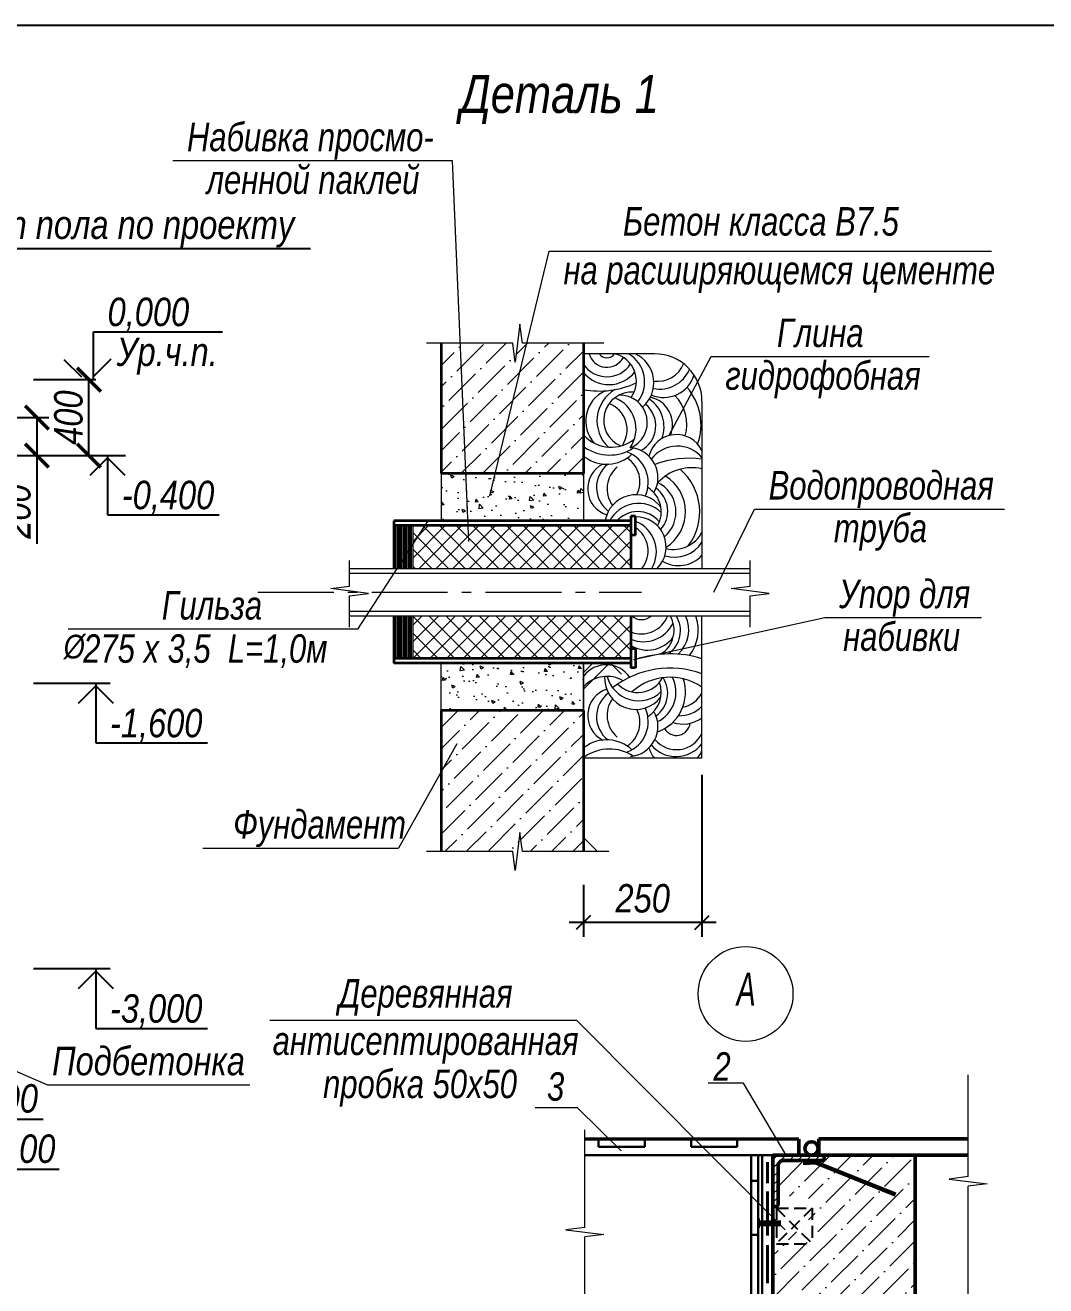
# Model space of a CAD drawing. Header units: millimetres. Extents: x 1582001 to 3303937, y 226471 to 491235.
# Drawn here: x 1888152 to 1898912, y 336856 to 350145 of the extents above; entities that cross this region are included whole.
import ezdxf
from ezdxf.enums import TextEntityAlignment as Align

# ---------------------------------------------------------------- set-up
doc = ezdxf.new("R2010")
doc.units = ezdxf.units.MM
for name, pattern in [('CENTER', [50.8, 31.75, -6.35, 6.35, -6.35]), ('DASHED2', [0.375, 0.25, -0.125]), ('gost6', [12, 8, -1.5, 1, -1.5])]:
    doc.linetypes.add(name, pattern=pattern)
doc.layers.get('Defpoints').update_dxf_attribs({"color": 255, "lineweight": 30})
for name, color, linetype in [('00', 15, 'Continuous'), ('1', 7, 'Continuous'), ('A0-02', 254, 'Continuous'), ('Формуляр', 138, 'Continuous')]:
    doc.layers.add(name, color=color, linetype=linetype)
for name, color, linetype, lineweight in [('жел.бетон.', 250, 'Continuous', 35), ('Оси', 251, 'CENTER', 9), ('Перегор', 142, 'Continuous', 35), ('Размеры', 7, 'Continuous', 18), ('Стена', 7, 'Continuous', 50), ('Текст', 202, 'Continuous', 15), ('тонко', 200, 'Continuous', 13), ('штрих', 52, 'Continuous', 15), ('Штриховка', 252, 'Continuous', 15)]:
    doc.layers.add(name, color=color, linetype=linetype, lineweight=lineweight)
doc.styles.add('Arch-Dim', font='ARIALNI.TTF', dxfattribs={"width": 0.98, "height": 300})
doc.styles.get("Standard").update_dxf_attribs({"font": 'ARIALNI.TTF', "height": 300})
doc.styles.add('STYLE1', font='ARIALNI.TTF', dxfattribs={"height": 300})
doc.styles.add('TXT0', font='txt', dxfattribs={"width": 0.8})
doc.styles.add('Текст', font='ARIALNI.TTF')
doc.dimstyles.new('ARKO_TICK', dxfattribs={"dimscale": 100, "dimtxt": 3, "dimasz": 1.5, "dimexe": 1.5, "dimexo": 1.5, "dimgap": 1, "dimtad": 1, "dimdec": 0, "dimzin": 0, "dimdsep": 46, "dimtxsty": 'TXT0', "dimblk": 'OBLIQUE', "dimcen": 2, "dimdle": 1.5, "dimadec": 0, "dimazin": 0, "dimtfac": 1, "dimtdec": 0, "dimtix": 1, "dimtmove": 1, "dimatfit": 3, "dimldrblk": 'OBLIQUE', "dimfxl": 0, "dimtolj": 1, "dimtzin": 0, "dimarcsym": 0})
doc.dimstyles.new('х2', dxfattribs={"dimscale": 100, "dimtxt": 2.5, "dimasz": 2.5, "dimexe": 1.25, "dimexo": 0.625, "dimtad": 1, "dimdec": 0, "dimlfac": 0.5, "dimtxsty": 'Standard', "dimblk": 'ARCHTICK', "dimcen": 2.5, "dimadec": 0, "dimazin": 0, "dimtfac": 1, "dimtdec": 0, "dimtmove": 0, "dimatfit": 3, "dimfxl": 0, "dimarcsym": 0})
pattern_1 = [(45, (931280.98, 858063.33), (84.1899, 308.696304), [396.875, -79.375, 0, -79.375])]

# ---------------------------------------------------------------- blocks, each defined once
blk = doc.blocks.new('_ArchTick')
at = {"color": 0, "linetype": 'ByBlock', "const_width": 0.15}
blk.add_lwpolyline([(-0.5, -0.5), (0.5, 0.5)], dxfattribs=at)
blk = doc.blocks.new('*D2073')
at = {"layer": 'Defpoints', "color": 0, "lineweight": -3, "ltscale": 100, "transparency": 16777216}
for p in [(1886808, 340208), (1887408, 340208), (1887408, 338613)]:
    blk.add_point(p, dxfattribs=at)
at = {"layer": 'Размеры', "color": 0, "lineweight": -2, "ltscale": 100, "transparency": 16777216}
for p, q in [((1886808, 340146), (1886808, 338488)), ((1887408, 340146), (1887408, 338488)), ((1886808, 338613), (1887408, 338613)), ((1887408, 338613), (1888341, 338613))]:
    blk.add_line(p, q, dxfattribs=at)
at = {"layer": 'Размеры', "color": 0, "lineweight": -2, "ltscale": 100, "transparency": 16777216, "xscale": 250, "yscale": 250, "zscale": 250, "rotation": 180}
blk.add_blockref('_ArchTick', (1886808, 338613), dxfattribs=at)
at = {"layer": 'Размеры', "color": 0, "lineweight": -2, "ltscale": 100, "transparency": 16777216, "xscale": 250, "yscale": 250, "zscale": 250}
blk.add_blockref('_ArchTick', (1887408, 338613), dxfattribs=at)
at = {"layer": 'Размеры', "color": 0, "ltscale": 100, "transparency": 16777216, "insert": (1888000, 338829), "char_height": 300, "attachment_point": 5}
blk.add_mtext('300', dxfattribs=at)
blk = doc.blocks.new('*D2075')
at = {"layer": 'Defpoints', "color": 0, "lineweight": -3, "ltscale": 100, "transparency": 16777216}
for p in [(1887408, 339608), (1887608, 339608), (1887608, 338084)]:
    blk.add_point(p, dxfattribs=at)
at = {"layer": 'Размеры', "color": 0, "lineweight": -2, "ltscale": 100, "transparency": 16777216}
for p, q in [((1887408, 339546), (1887408, 337959)), ((1887608, 339546), (1887608, 337959)), ((1887408, 338084), (1887608, 338084)), ((1887608, 338084), (1888509, 338084))]:
    blk.add_line(p, q, dxfattribs=at)
at = {"layer": 'Размеры', "color": 0, "lineweight": -2, "ltscale": 100, "transparency": 16777216, "xscale": 250, "yscale": 250, "zscale": 250, "rotation": 180}
blk.add_blockref('_ArchTick', (1887408, 338084), dxfattribs=at)
at = {"layer": 'Размеры', "color": 0, "lineweight": -2, "ltscale": 100, "transparency": 16777216, "xscale": 250, "yscale": 250, "zscale": 250}
blk.add_blockref('_ArchTick', (1887608, 338084), dxfattribs=at)
at = {"layer": 'Размеры', "color": 0, "ltscale": 100, "transparency": 16777216, "insert": (1888184, 338299), "char_height": 300, "attachment_point": 5}
blk.add_mtext('100', dxfattribs=at)
blk = doc.blocks.new('*D2080')
at = {"layer": 'Defpoints', "color": 0, "lineweight": -3, "ltscale": 100, "transparency": 16777216}
for p in [(1887814, 346008), (1888275, 346008), (1887814, 345608)]:
    blk.add_point(p, dxfattribs=at)
at = {"layer": 'Размеры', "color": 0, "lineweight": -2, "ltscale": 100, "transparency": 16777216}
for p, q in [((1887876, 346008), (1888400, 346008)), ((1888275, 346008), (1888275, 345608)), ((1887876, 345608), (1888400, 345608)), ((1888275, 345608), (1888275, 344677))]:
    blk.add_line(p, q, dxfattribs=at)
at = {"layer": 'Размеры', "color": 0, "lineweight": -2, "ltscale": 100, "transparency": 16777216, "xscale": 250, "yscale": 250, "zscale": 250}
for p, rotation in [((1888275, 346008), 90), ((1888275, 345608), 270)]:
    blk.add_blockref('_ArchTick', p, dxfattribs=dict(at, rotation=rotation))
at = {"layer": 'Размеры', "color": 0, "ltscale": 100, "transparency": 16777216, "insert": (1888060, 345018), "char_height": 300, "attachment_point": 5, "rotation": 90}
blk.add_mtext('200', dxfattribs=at)
blk = doc.blocks.new('*D2081')
at = {"layer": 'Defpoints', "color": 0, "lineweight": -3, "ltscale": 100, "transparency": 16777216}
for p in [(1888824, 346408), (1888824, 346408), (1887876, 345608)]:
    blk.add_point(p, dxfattribs=at)
at = {"layer": 'Размеры', "color": 0, "lineweight": -2, "ltscale": 100, "transparency": 16777216}
for p, q in [((1888762, 346408), (1888699, 346408)), ((1888824, 345608), (1888824, 346408)), ((1887939, 345608), (1888949, 345608))]:
    blk.add_line(p, q, dxfattribs=at)
at = {"layer": 'Размеры', "color": 0, "lineweight": -2, "ltscale": 100, "transparency": 16777216, "xscale": 250, "yscale": 250, "zscale": 250}
for p, rotation in [((1888824, 346408), 90), ((1888824, 345608), 270)]:
    blk.add_blockref('_ArchTick', p, dxfattribs=dict(at, rotation=rotation))
at = {"layer": 'Размеры', "color": 0, "ltscale": 100, "transparency": 16777216, "insert": (1888609, 346008), "char_height": 300, "attachment_point": 5, "rotation": 90}
blk.add_mtext('400', dxfattribs=at)
blk = doc.blocks.new('_Oblique')
at = {"color": 0, "lineweight": -2}
blk.add_line((-0.5, -0.5), (0.5, 0.5), dxfattribs=at)
blk = doc.blocks.new('*D2086')
at = {"layer": 'Defpoints', "color": 0, "lineweight": -3, "ltscale": 100, "transparency": 16777216}
for p in [(1895287, 342391), (1894037, 341234), (1894037, 340686)]:
    blk.add_point(p, dxfattribs=at)
at = {"layer": 'Размеры', "color": 0, "lineweight": -2, "ltscale": 100, "transparency": 16777216}
for p, q in [((1895287, 342241), (1895287, 340536)), ((1894037, 341084), (1894037, 340536)), ((1895437, 340686), (1893887, 340686))]:
    blk.add_line(p, q, dxfattribs=at)
at = {"layer": 'Размеры', "color": 0, "lineweight": -2, "ltscale": 100, "transparency": 16777216, "xscale": 150, "yscale": 150, "zscale": 150, "rotation": 180}
blk.add_blockref('_Oblique', (1894037, 340686), dxfattribs=at)
at = {"layer": 'Размеры', "color": 0, "lineweight": -2, "ltscale": 100, "transparency": 16777216, "xscale": 150, "yscale": 150, "zscale": 150}
blk.add_blockref('_Oblique', (1895287, 340686), dxfattribs=at)
at = {"layer": 'Размеры', "color": 0, "ltscale": 100, "transparency": 16777216, "insert": (1894662, 340939), "char_height": 300, "attachment_point": 5, "style": 'STYLE1'}
blk.add_mtext('\\A1;250 ', dxfattribs=at)

msp = doc.modelspace()

# ---------------------------------------------------------------- hatches: boundary and pattern name
at = {"layer": 'штрих', "ltscale": 20}
h = msp.add_hatch(dxfattribs=at)
h.set_pattern_fill('ANSI31', color=256, scale=20, style=0)
h.set_pattern_definition([(45, (687491.145, 484941.02), (-44.9012806, 44.9012806), [])])
edge = h.paths.add_edge_path()
edge.add_line((1896034.8, 338232.2), (1896574.8, 338232.2))
edge.add_line((1896574.8, 338232.2), (1896574.8, 338197.7))
edge.add_arc((1896555.3, 338197.7), 19.4, -90, 0, ccw=False)
edge.add_line((1896555.3, 338178.2), (1896148.2, 338178.2))
edge.add_arc((1896148.2, 338118.8), 59.4, 90, 180)
edge.add_line((1896088.8, 338118.8), (1896088.8, 337711.7))
edge.add_arc((1896069.3, 337711.7), 19.4, -90, 0, ccw=False)
edge.add_line((1896069.3, 337692.2), (1896034.8, 337692.2))
edge.add_line((1896034.8, 337692.2), (1896034.8, 338232.2))
at = {"layer": 'Штриховка', "ltscale": 100}
h = msp.add_hatch(dxfattribs=at)
h.set_pattern_fill('ANSI36', color=256, scale=50, style=0)
h.set_pattern_definition(pattern_1)
h.paths.add_polyline_path([(1892537, 346794.3), (1893293.2, 346794.3), (1893318.2, 346594.3), (1893368.2, 346994.3), (1893393.2, 346794.3), (1894037, 346794.3), (1894037, 345419.1), (1892537, 345419.1)])
h = msp.add_hatch(dxfattribs=at)
h.set_pattern_fill('AR-CONC', color=256, scale=50, style=0)
h.set_pattern_definition([(130, (2034287.16, 235377.67), (-358.6301, -31.37607), [37.5, -412.5]), (185, (2034287.16, 235377.67), (69.3757, 376.0961), [30, -330]), (79.5486, (2034257.27, 235375.06), (-289.2547, 344.7198), [31.8701, -350.57106]), (133.8158, (2034287.16, 235477.67), (-533.6205, -82.7595), [56.25, -618.75]), (83.3644, (2034242.7, 235470.8), (-467.3314, 487.059), [47.8051, -525.8565]), (188.8158, (2034287.16, 235477.7), (-467.331, 487.0593), [45, -495]), (159, (2034237.16, 235452.67), (-298.45353, -201.30945), [37.5, -412.5]), (214, (2034237.16, 235452.67), (-121.6577, 362.575), [30, -330]), (108.5486, (2034212.3, 235435.9), (-420.1113, 161.26525), [31.8701, -350.57106]), (142.5, (2034287.16, 235377.67), (-6.07993, 166.44693), [0, -326, 0, -335, 0, -331.25]), (172.5, (2034287.16, 235377.67), (-131.53477, 197.20586), [0, -191, 0, -318.5, 0, -126.25]), (212.5, (2034398.66, 235377.67), (-266.91122, -11.27744), [0, -125, 0, -390, 0, -517.5]), (222.5, (2034448.66, 235377.67), (-291.59308, 50.0525), [0, -162.5, 0, -259, 0, -367.5])])
h.paths.add_polyline_path([(1892537, 343419.1), (1892537, 342919.1), (1894037, 342919.1), (1894037, 343419.1)])
h.paths.add_polyline_path([(1894037, 344919.1), (1894037, 345419.1), (1892537, 345419.1), (1892537, 344919.1)])
h = msp.add_hatch(dxfattribs=at)
h.set_pattern_fill('ANSI37', color=256, scale=1000, style=0)
h.set_pattern_definition([(45, (1886273.46, 333613.38), (-88.3883, 88.3883), []), (135, (1886273.46, 333613.38), (-88.3883, -88.3883), [])])
h.paths.add_polyline_path([(1894537, 344419.1), (1894537, 344869.1), (1892237, 344869.1), (1892237, 344419.1)])
h.paths.add_polyline_path([(1894537, 343919.1), (1892237, 343919.1), (1892237, 343469.1), (1894537, 343469.1)])
h = msp.add_hatch(dxfattribs=at)
h.set_pattern_fill('ANSI36', color=256, scale=50, style=0)
h.set_pattern_definition(pattern_1)
h.paths.add_polyline_path([(1894037, 342919.1), (1892537, 342919.1), (1892537, 341433.9), (1893293.2, 341433.9), (1893318.2, 341233.9), (1893368.2, 341633.9), (1893393.2, 341433.9), (1894037, 341433.9)])
h = msp.add_hatch(dxfattribs=at)
h.set_pattern_fill('ANSI36', color=256, scale=50, style=0)
h.set_pattern_definition([(45, (955603.02, 850871.85), (84.1899, 308.696304), [396.875, -79.375, 0, -79.375])])
h.paths.add_polyline_path([(1896342.5, 338178.5), (1896353, 338178.8), (1896352.4, 338177.5), (1896351.9, 338176.2), (1896351.4, 338174.9)], flags=16)
h.paths.add_polyline_path([(1894809.3, 334023.6), (1894050.9, 334023.6), (1894050.9, 333223), (1894809.3, 333223)])
edge = h.paths.add_edge_path()
edge.add_line((1897534.8, 333223), (1897534.8, 338232.2))
edge.add_line((1897534.8, 338232.2), (1896409.8, 338232.2))
edge.add_line((1896409.8, 338232.2), (1896409.8, 338194.7))
edge.add_line((1896409.8, 338194.7), (1896113.5, 338194.7))
edge.add_arc((1896113.5, 338153.5), 41.3, 90, 180)
edge.add_line((1896072.3, 338153.5), (1896072.3, 337857.2))
edge.add_line((1896072.3, 337857.2), (1896034.8, 337857.2))
edge.add_line((1896034.8, 337857.2), (1896034.8, 337800))
edge.add_line((1896034.8, 337800), (1896409.8, 337800))
edge.add_line((1896409.8, 337800), (1896409.8, 337425))
edge.add_line((1896409.8, 337425), (1896064.5, 337425))
edge.add_line((1896064.5, 337425), (1896034.8, 337386.4))
edge.add_line((1896034.8, 337386.4), (1896034.8, 334230.6))
edge.add_line((1896034.8, 334230.6), (1895827.8, 334023.6))
edge.add_line((1895827.8, 334023.6), (1894809.3, 334023.6))
edge.add_line((1894809.3, 334023.6), (1894809.3, 333223))
edge.add_line((1894809.3, 333223), (1895300.3, 333223))
edge.add_line((1895300.3, 333223), (1895325.3, 333023))
edge.add_line((1895325.3, 333023), (1895375.3, 333423))
edge.add_line((1895375.3, 333423), (1895400.3, 333223))
edge.add_line((1895400.3, 333223), (1897534.8, 333223))

# ---------------------------------------------------------------- linework, layer by layer
at = {"layer": '00', "linetype": 'Continuous', "const_width": 30}
for points in [[(1895977.1, 338161.7), (1895977.1, 337936.7)], [(1895977.1, 337849.9), (1895977.1, 337549.9)], [(1895977.1, 337683.9), (1895977.1, 337383.9)], [(1895977.1, 337287.3), (1895977.1, 336987.3)], [(1895977.1, 337182.2), (1895977.1, 336882.2)]]:
    msp.add_lwpolyline(points, dxfattribs=at)
at = {"layer": '1', "linetype": 'Continuous', "lineweight": 30}
for p, q in [((1894196.7, 338403.6), (1894196.7, 338321.7)), ((1894684.2, 338403.6), (1894684.2, 338321.7)), ((1895171.7, 338403.6), (1895171.7, 338321.7)), ((1895659.2, 338403.6), (1895659.2, 338321.7)), ((1896042.3, 338232.2), (1894050.9, 338232.2)), ((1894684.2, 338321.7), (1894196.7, 338321.7)), ((1895659.2, 338321.7), (1895171.7, 338321.7)), ((1895804.1, 338232.2), (1895804.1, 334173.6)), ((1895879.1, 338232.2), (1895879.1, 334173.6)), ((1895923.3, 338232.2), (1895923.3, 334222.9)), ((1895879.1, 337962.3), (1895804.1, 337962.3)), ((1895879.1, 337394), (1895804.1, 337394))]:
    msp.add_line(p, q, dxfattribs=at)
at = {"layer": '1', "linetype": 'Continuous'}
msp.add_line((1896034.8, 338232.2), (1896034.8, 334230.6), dxfattribs=at)
at = {"layer": '1', "linetype": 'DASHED2', "ltscale": 500}
for p, q in [((1896072.5, 337674.7), (1896447.5, 337299.7)), ((1896447.5, 337674.7), (1896072.5, 337299.7)), ((1896072.5, 337674.7), (1896447.5, 337674.7)), ((1896072.5, 337674.7), (1896072.5, 337299.7)), ((1896447.5, 337674.7), (1896447.5, 337299.7)), ((1896072.5, 337299.7), (1896447.5, 337299.7))]:
    msp.add_line(p, q, dxfattribs=at)
at = {"layer": '1', "linetype": 'Continuous', "const_width": 15}
msp.add_lwpolyline([(1895892.5, 337566), (1895892.5, 337465.9)], dxfattribs=at)
at = {"layer": 'жел.бетон.', "ltscale": 100}
for p, q in [((1892537, 346794.3), (1892537, 345419.1)), ((1894037, 346794.3), (1894037, 345419.1)), ((1894037, 345419.1), (1892537, 345419.1)), ((1892537, 342919.1), (1892537, 341433.9)), ((1894037, 342919.1), (1892537, 342919.1)), ((1894037, 342919.1), (1894037, 341433.9))]:
    msp.add_line(p, q, dxfattribs=at)
at = {"layer": 'Оси', "linetype": 'gost6', "ltscale": 100}
msp.add_line((1890604.7, 344169.1), (1894650.6, 344169.1), dxfattribs=at)
at = {"layer": 'Перегор', "ltscale": 100}
for p, q in [((1892037, 344919.1), (1892037, 344419.1)), ((1894537, 344919.1), (1892037, 344919.1)), ((1894537, 344869.1), (1892037, 344869.1)), ((1894537, 344969.1), (1894537, 344419.1)), ((1894587, 344969.1), (1894537, 344969.1)), ((1894587, 344769.1), (1894587, 344969.1)), ((1894587, 344769.1), (1894537, 344769.1)), ((1892037, 343919.1), (1892037, 343419.1)), ((1894537, 343919.1), (1894537, 343369.1)), ((1894587, 343569.1), (1894537, 343569.1)), ((1894587, 343569.1), (1894587, 343369.1)), ((1894537, 343469.1), (1892037, 343469.1)), ((1894537, 343419.1), (1892037, 343419.1)), ((1894587, 343369.1), (1894537, 343369.1))]:
    msp.add_line(p, q, dxfattribs=at)
at = {"layer": 'Размеры', "lineweight": 25, "ltscale": 100}
msp.add_line((1887425.8, 347792), (1891160.3, 347792), dxfattribs=at)
at = {"layer": 'Размеры', "linetype": 'Continuous', "lineweight": 25, "ltscale": 100}
for p, q in [((1888870.6, 346412.7), (1888870.6, 346912.7)), ((1888870.6, 346912.7), (1890232.4, 346912.7)), ((1888560.3, 346622.5), (1888746.1, 346436.7)), ((1888870.6, 346441), (1889056.5, 346626.8)), ((1888240.1, 346408.4), (1888896.1, 346408.4)), ((1888240.1, 345608.4), (1889210.8, 345608.4)), ((1889020.6, 345584.4), (1888834.8, 345398.6)), ((1889020.6, 345612.7), (1889020.6, 344982.5)), ((1889206.5, 345398.6), (1889020.6, 345584.4)), ((1889020.6, 344982.5), (1890198.4, 344982.5)), ((1888240.1, 343208.4), (1889046.1, 343208.4)), ((1888896.1, 343180.1), (1888710.3, 342994.3)), ((1888896.1, 343208.4), (1888896.1, 342578.2)), ((1889082, 342994.3), (1888896.1, 343180.1)), ((1888896.1, 342578.2), (1890073.9, 342578.2)), ((1888240.1, 340199.1), (1889046.1, 340199.1)), ((1888896.1, 340199.1), (1888896.1, 339569)), ((1888896.1, 340170.9), (1888710.3, 339985)), ((1889082, 339985), (1888896.1, 340170.9)), ((1888896.1, 339569), (1890073.9, 339569))]:
    msp.add_line(p, q, dxfattribs=at)
at = {"layer": 'Размеры', "lineweight": 9, "ltscale": 100}
for p, q in [((1887136.9, 339510.4), (1888385.5, 338975.7)), ((1888385.5, 338975.7), (1890518.8, 338975.7))]:
    msp.add_line(p, q, dxfattribs=at)
at = {"layer": 'Размеры', "linetype": 'ByBlock', "lineweight": 80}
msp.add_line((1895892.5, 337516), (1896116.7, 337516), dxfattribs=at)
at = {"layer": 'Стена', "ltscale": 100}
for p, q in [((1896309.4, 338403), (1894050.9, 338403.6)), ((1896309.4, 338403), (1896309.4, 338231.5)), ((1898094.4, 338403.6), (1896520.7, 338403.6)), ((1896520.7, 338403.6), (1896520.7, 338232.2)), ((1896034.8, 338232.2), (1896034.8, 334230.6)), ((1898094.4, 338232.2), (1896194.6, 338232.2)), ((1897534.8, 338232.2), (1897534.8, 333223)), ((1896355.1, 338150.5), (1896487.6, 338155.2)), ((1896355.2, 338148.4), (1896487.7, 338153)), ((1896355.3, 338146.2), (1896487.8, 338150.9)), ((1896487.8, 338150.9), (1897324.3, 337815.4)), ((1896489.2, 338152.5), (1897325.7, 337817.1)), ((1896490.6, 338154.1), (1897327.1, 337818.7)), ((1896492, 338155.8), (1897328.5, 337820.3)), ((1896234, 337904.9), (1896234, 337904.9))]:
    msp.add_line(p, q, dxfattribs=at)
msp.add_lwpolyline([(1896034.8, 338232.2), (1896574.8, 338232.2), (1896574.8, 338197.7, -0.4142136), (1896555.3, 338178.2), (1896148.2, 338178.2, 0.4142136), (1896088.8, 338118.8), (1896088.8, 337711.7, -0.4142136), (1896069.3, 337692.2), (1896034.8, 337692.2)], format="xyb", close=True, dxfattribs=at)
msp.add_circle((1896441.8, 338303.6), 70.2, dxfattribs=at)
at = {"layer": 'Текст', "linetype": 'Continuous'}
for p, q in [((1892658, 348716.8), (1889708, 348716.8)), ((1892829, 344701.3), (1892658, 348716.8)), ((1893049.3, 345181.9), (1893676.8, 347762.5)), ((1893676.8, 347762.5), (1898339.3, 347762.5)), ((1894942.1, 345823.1), (1895383.6, 346652.1)), ((1895383.6, 346652.1), (1897683.6, 346652.1)), ((1895413.3, 344169.1), (1895840.1, 345044.7)), ((1895840.1, 345044.7), (1898477.6, 345044.7)), ((1892395.1, 344919.1), (1891655.5, 343779.5)), ((1894566, 343457.5), (1896582.2, 343899.4)), ((1896582.2, 343899.4), (1898232.2, 343899.4)), ((1891655.5, 343779.5), (1888604.3, 343779.5)), ((1892702.2, 342569), (1892085.8, 341470.4)), ((1890026.3, 341470.4), (1892085.8, 341470.4)), ((1890729.3, 339657.8), (1893963.2, 339657.8))]:
    msp.add_line(p, q, dxfattribs=at)
at = {"layer": 'Текст', "lineweight": 9}
for p, q in [((1896164.5, 337444.4), (1893963.2, 339657.8)), ((1895724.1, 338992.4), (1895352.9, 338992.4)), ((1896183.7, 338215.3), (1895724.1, 338992.4)), ((1893976.4, 338731.7), (1893526.8, 338731.7)), ((1894435.8, 338277.5), (1893976.4, 338731.7))]:
    msp.add_line(p, q, dxfattribs=at)
at = {"layer": 'тонко', "ltscale": 100}
for p, q in [((1893368.2, 346994.3), (1893318.2, 346594.3)), ((1893393.2, 346794.3), (1893368.2, 346994.3)), ((1893293.2, 346794.3), (1892382.3, 346794.3)), ((1893318.2, 346594.3), (1893293.2, 346794.3)), ((1894252.6, 346794.3), (1893393.2, 346794.3)), ((1894037, 346794.3), (1894037, 344919.1)), ((1894787, 346681.1), (1894037, 346681.1)), ((1895287, 346181.1), (1895287, 344419.1)), ((1892537, 345419.1), (1892537, 344919.1)), ((1894037, 345419.1), (1894037, 344919.1)), ((1892042, 344869.1), (1892042, 344419.1)), ((1892057, 344869.1), (1892057, 344419.1)), ((1892072, 344869.1), (1892072, 344419.1)), ((1892087, 344869.1), (1892087, 344419.1)), ((1892102, 344869.1), (1892102, 344419.1)), ((1892117, 344869.1), (1892117, 344419.1)), ((1892132, 344869.1), (1892132, 344419.1)), ((1892147, 344869.1), (1892147, 344419.1)), ((1892162, 344869.1), (1892162, 344419.1)), ((1892177, 344869.1), (1892177, 344419.1)), ((1892192, 344869.1), (1892192, 344419.1)), ((1892207, 344869.1), (1892207, 344419.1)), ((1892222, 344869.1), (1892222, 344419.1)), ((1892237, 344869.1), (1892237, 344419.1)), ((1891572.6, 344230.2), (1891572.6, 344500.4)), ((1895794.5, 344230.2), (1895794.5, 344500.4)), ((1891572.6, 344419.1), (1895794.5, 344419.1)), ((1891572.6, 344369.1), (1895794.5, 344369.1)), ((1891372.6, 344205.2), (1891572.6, 344230.2)), ((1891772.6, 344155.2), (1891372.6, 344205.2)), ((1895594.5, 344205.2), (1895794.5, 344230.2)), ((1895994.5, 344155.2), (1895594.5, 344205.2)), ((1891572.6, 344130.2), (1891772.6, 344155.2)), ((1891572.6, 343799.3), (1891572.6, 344130.2)), ((1895794.5, 344130.2), (1895994.5, 344155.2)), ((1895794.5, 343799.3), (1895794.5, 344130.2)), ((1891572.6, 343969.1), (1895794.5, 343969.1)), ((1891572.6, 343919.1), (1895794.5, 343919.1)), ((1892042, 343919.1), (1892042, 343469.1)), ((1892057, 343919.1), (1892057, 343469.1)), ((1892072, 343919.1), (1892072, 343469.1)), ((1892087, 343919.1), (1892087, 343469.1)), ((1892102, 343919.1), (1892102, 343469.1)), ((1892117, 343919.1), (1892117, 343469.1)), ((1892132, 343919.1), (1892132, 343469.1)), ((1892147, 343919.1), (1892147, 343469.1)), ((1892162, 343919.1), (1892162, 343469.1)), ((1892177, 343919.1), (1892177, 343469.1)), ((1892192, 343919.1), (1892192, 343469.1)), ((1892207, 343919.1), (1892207, 343469.1)), ((1892222, 343919.1), (1892222, 343469.1)), ((1892237, 343919.1), (1892237, 343469.1)), ((1895287, 342419.1), (1895287, 343919.1)), ((1892537, 342919.1), (1892537, 343419.1)), ((1894037, 342919.1), (1894037, 343419.1)), ((1894037, 343419.1), (1894037, 341433.9)), ((1895287, 342419.1), (1894037, 342419.1)), ((1893368.2, 341633.9), (1893318.2, 341233.9)), ((1893393.2, 341433.9), (1893368.2, 341633.9)), ((1893293.2, 341433.9), (1892382.3, 341433.9)), ((1893318.2, 341233.9), (1893293.2, 341433.9)), ((1894304.1, 341433.9), (1893393.2, 341433.9))]:
    msp.add_line(p, q, dxfattribs=at)
at = {"layer": 'тонко', "lineweight": 13, "ltscale": 100}
for centre, radius, start, end in [((1894285, 346734.2), 195.6, 195.75079, 332.2458), ((1894285, 346734.2), 95.6, 212.99172, 327.22981), ((1894299.4, 346393.7), 295.6, 324.07027, 76.50572), ((1894338.2, 346384.9), 344.2, 322.39889, 59.40269), ((1894444.6, 346376), 334.6, 310.08192, 65.78186), ((1894285, 346734.2), 295.6, 212.99172, 327.22981), ((1894305.7, 346700.4), 344.2, 218.67802, 322.46022), ((1894882.8, 346554.9), 334.6, 247.20502, 343.22541), ((1894840.3, 346652.9), 344.2, 258.84733, 336.86758), ((1894819.5, 346686.8), 295.6, 262.0818, 338.02026), ((1894206.9, 347193.5), 905, 259.18545, 295.35855), ((1894681.4, 345933.8), 595.4, 339.86929, 41.3856), ((1894409.9, 345973.3), 348.1, 114.32062, 222.6067), ((1894561.1, 345974.8), 380.9, 120.52037, 226.85173), ((1894546, 345981), 295.6, 85.26545, 246.89278), ((1894243.2, 345890.2), 348.7, 324.81996, 69.20945), ((1894423.2, 345957), 287.6, 291.42106, 92.27877), ((1894542.7, 345913.2), 344.2, 338.34794, 56.96297), ((1894681.4, 345933.8), 295.4, 338.01024, 78.13562), ((1894681.4, 345933.8), 445.4, 344.49091, 43.87421), ((1894202.2, 345879.4), 295.6, 326.02344, 69.13955), ((1894504, 345922.1), 295.6, 298.12552, 50.55914), ((1894329.1, 346085), 389.1, 223.61828, 308.9389), ((1895017.3, 345532.4), 297.3, 24.87253, 166.51588), ((1894311.9, 346069), 455.6, 235.27368, 303.22771), ((1894505.3, 345375), 317.9, 330.10091, 84.82388), ((1895026.8, 345363.2), 344.2, 40.87233, 142.43033), ((1894283.3, 345906.7), 389.9, 233.80964, 312.97382), ((1894373.6, 345259.4), 291.5, 116.98548, 251.71235), ((1894485.5, 345271.5), 310.6, 127.95433, 233.14744), ((1894337.2, 345332.9), 295.6, 332.21167, 56.9479), ((1894375.9, 345324.1), 344.2, 335.31994, 68.59627), ((1895144.1, 344590.8), 988.4, 81.68743, 110.92214), ((1894581.5, 345258.7), 295.6, 129.44086, 216.29753), ((1895181.8, 344990.8), 489.3, 77.53505, 137.27571), ((1894668.6, 345014.8), 444.2, 302.75127, 58.23145), ((1894668.6, 345014.8), 594.2, 322.96049, 49.11037), ((1894562.4, 345017.5), 295.6, 329.64136, 58.72328), ((1894629.9, 345023.7), 295.6, 318.47509, 54.16629), ((1894668.6, 345014.8), 344.2, 310.14063, 64.06396), ((1894590.7, 344865), 330.2, 37.0127, 171.39954), ((1894619.4, 344760.4), 344.2, 46.15755, 153.86263), ((1894610.6, 344721.7), 295.6, 39.71684, 140.84582), ((1894422.9, 344602.9), 295.6, 321.54497, 56.9479), ((1894591, 344645), 317.9, 314.70669, 90.715), ((1894461.6, 344594), 344.2, 329.44818, 68.59627), ((1894984.3, 344964.6), 346.1, 257.33343, 332.31792), ((1894997.6, 344880.5), 344.2, 252.88544, 327.23844), ((1895040.1, 344782.5), 334.6, 239.58314, 317.55309), ((1894649.9, 344023.8), 295.6, 247.54683, 339.24567), ((1894670.7, 343990), 344.2, 247.14628, 334.94622), ((1894649.9, 344023.8), 145.6, 226.01479, 313.98521), ((1894697.4, 343766.5), 295.6, 301.27672, 31.08078), ((1894764.8, 343760.3), 295.6, 304.70481, 32.48113), ((1894803.6, 343769.2), 344.2, 312.25656, 25.8126), ((1894803.6, 343769.2), 444.2, 322.53284, 19.71856), ((1894713.3, 343891.9), 334.6, 238.22412, 324.11611), ((1894277.7, 343105), 297.3, 33.83829, 143.10212), ((1894951.6, 342379.1), 1138.4, 72.86527, 108.67856), ((1894287.2, 342935.8), 344.2, 60.37907, 135.91562), ((1894590.7, 343262.8), 330.2, 177.18323, 322.9873), ((1894619.4, 343367.4), 344.2, 194.71692, 313.84245), ((1894951.6, 342379.1), 988.4, 70.16397, 127.85213), ((1894610.6, 343406.1), 295.6, 224.48506, 331.68973), ((1894949.6, 342671.2), 600, 55.77022, 131.97944), ((1894629.9, 343104.1), 295.6, 305.83371, 33.37365), ((1894668.6, 343113), 444.2, 289.63327, 19.07438), ((1894668.6, 343113), 344.2, 295.93604, 26.78655), ((1894373.6, 342868.4), 291.5, 108.28765, 243.01452), ((1894562.4, 343110.3), 295.6, 301.27672, 21.22426), ((1894485.5, 342856.3), 310.6, 126.85256, 232.04567), ((1894581.5, 342869.1), 295.6, 143.70247, 230.55914), ((1895023.8, 343243.7), 295.6, 281.6371, 332.9626), ((1894337.2, 342794.9), 295.6, 303.0521, 27.78833), ((1894375.9, 342803.7), 344.2, 291.40373, 24.68006), ((1894505.3, 342752.8), 317.9, 275.17612, 29.89909), ((1895044.6, 343209.8), 344.2, 268.8332, 314.78799), ((1895017.9, 342803.3), 145.6, 210.51997, 353.07475), ((1895087.1, 343111.8), 334.6, 251.12935, 306.69482), ((1894283.3, 342221.1), 389.9, 47.02618, 126.19036), ((1895017.9, 342803.3), 295.6, 219.89852, 335.57777), ((1894311.9, 342058.8), 455.6, 56.77229, 124.72632), ((1895012.1, 342609.1), 295.8, 196.29537, 219.9804), ((1895013.8, 342778.1), 342.6, 220.68402, 322.48696), ((1895012.1, 342609.1), 295.8, 320.0196, 338.35645)]:
    msp.add_arc(centre, radius, start, end, dxfattribs=at)
at = {"layer": 'тонко', "ltscale": 100}
msp.add_arc((1894787, 346181.1), 500, 0, 90, dxfattribs=at)
at = {"layer": 'Формуляр', "color": 0}
msp.add_lwpolyline([(1878000.3, 321455), (1878000.3, 350144.9), (1917500.3, 350144.9), (1917500.3, 321455)], close=True, dxfattribs=at)
at = {"layer": 'штрих', "linetype": 'Continuous'}
for p, q in [((1898094.4, 338006.3), (1898094.4, 339080.4)), ((1894050.9, 337470.6), (1894050.9, 338499.3)), ((1898094.4, 338006.3), (1897894.4, 337981.3)), ((1897894.4, 337981.3), (1898294.4, 337931.3)), ((1898294.4, 337931.3), (1898094.4, 337906.3)), ((1898094.4, 335452), (1898094.4, 337906.3)), ((1894050.9, 337470.6), (1893850.9, 337445.6)), ((1893850.9, 337445.6), (1894250.9, 337395.6)), ((1894250.9, 337395.6), (1894050.9, 337370.6)), ((1894050.9, 335560.5), (1894050.9, 337370.6))]:
    msp.add_line(p, q, dxfattribs=at)
at = {"layer": 'штрих', "linetype": 'ByBlock'}
for p, q in [((1896697.1, 337778.6), (1896697.1, 337778.6)), ((1896360.3, 337441.8), (1896360.3, 337441.8))]:
    msp.add_line(p, q, dxfattribs=at)
at = {"layer": 'Штриховка', "ltscale": 100}
for p, q in [((1894037, 343321.5), (1894134.6, 343419.1)), ((1894037, 343144.7), (1894311.4, 343419.1)), ((1894437, 343304.2), (1894322.2, 343419.1)), ((1894186.1, 341433.9), (1894037, 341582.9))]:
    msp.add_line(p, q, dxfattribs=at)
at = {"layer": 'Штриховка', "color": 6}
msp.add_circle((1895746.5, 339932.6), 500, dxfattribs=at)

# ---------------------------------------------------------------- texts
at = {"layer": 'A0-02', "color": 6, "style": 'Arch-Dim', "width": 0.75}
msp.add_text('А', height=350, dxfattribs=at).set_placement((1895652.3, 339808.5))
at = {"layer": 'Размеры', "lineweight": 25, "ltscale": 100}
msp.add_text('Тип пола по проекту', height=300, dxfattribs=at).set_placement((1887575.8, 347892))
at = {"layer": 'Размеры', "linetype": 'Continuous', "lineweight": 25, "ltscale": 100}
for s, p in [('0,000', (1889020.6, 346972.7)), ('-0,400', (1889170.6, 345042.5)), ('-1,600', (1889046.1, 342638.2)), ('-3,000', (1889046.1, 339629))]:
    msp.add_text(s, height=300, dxfattribs=at).set_placement(p)
msp.add_text(' Ур.ч.п.', height=300, dxfattribs=at).set_placement((1889020.6, 346852.7), align=Align.TOP_LEFT)
at = {"layer": 'Размеры', "lineweight": 9, "ltscale": 100, "style": 'Текст'}
msp.add_text('Подбетонка', height=300, dxfattribs=at).set_placement((1888435.5, 339075.7))
at = {"layer": 'Размеры', "ltscale": 100, "insert": (1888557.7, 343718.8), "char_height": 250, "width": 266.955, "attachment_point": 1, "style": 'STYLE1'}
msp.add_mtext('%%C', dxfattribs=at)
at = {"layer": 'Текст', "ltscale": 2, "style": 'STYLE1'}
msp.add_text('Деталь 1', height=400, dxfattribs=at).set_placement((1892737.3, 349220.1))
at = {"layer": 'Текст', "linetype": 'Continuous', "style": 'STYLE1', "width": 0.95}
for s, p in [('Набивка просмо-', (1889858, 348816.8)), ('ленной паклей', (1890064.2, 348366.8)), ('Бетон класса В7.5', (1894454.1, 347926.9)), ('на расширяющемся цементе', (1893826.8, 347412.5)), ('Глина', (1896077.4, 346752.1)), ('гидрофобная', (1895533.6, 346302.1)), ('Водопроводная', (1895990.1, 345144.7)), ('труба', (1896677.6, 344694.7)), ('Упор для', (1896732.2, 343999.4)), ('Гильза', (1889592.4, 343879.5)), ('набивки', (1896776, 343549.4)), (' 275 х 3,5  L=1,0м', (1888673.1, 343423.7)), ('Фундамент', (1890345.1, 341570.4))]:
    msp.add_text(s, height=300, dxfattribs=at).set_placement(p)
for s, p in [('Деревянная', (1892373.2, 339789)), ('антисептированная', (1892373.2, 339289)), ('2', (1895498.8, 339018.1)), ('пробка 50х50', (1892314.7, 338834.2)), ('3', (1893744, 338806.7))]:
    msp.add_text(s, height=300, dxfattribs=at).set_placement(p, align=Align.CENTER)

# ---------------------------------------------------------------- dimensions: what is measured, and where the dimension line sits
at = {"layer": 'Размеры', "ltscale": 100}
dim = msp.add_linear_dim(base=(1888824.5, 346408.4), p1=(1887876.4, 345608.4), p2=(1888824.5, 346408.4), angle=90, dimstyle='х2', override={"dimscale": 100}, dxfattribs=at)
dim.commit()
dim.dimension.update_dxf_attribs({"geometry": '*D2081', "text_midpoint": (1888608.8, 346008.4)})
dim = msp.add_linear_dim(base=(1888275.4, 346008.4), p1=(1887813.9, 345608.4), p2=(1887813.9, 346008.4), angle=90, dimstyle='х2', override={"dimscale": 100}, dxfattribs=at)
dim.commit()
dim.dimension.update_dxf_attribs({"geometry": '*D2080', "text_midpoint": (1888275.4, 345017.7), "dimtype": 160})
dim = msp.add_linear_dim(base=(1894037, 340685.8), p1=(1895287, 342390.8), p2=(1894037, 341233.9), angle=180, text='250 ', dimstyle='ARKO_TICK', override={"dimgap": 1, "dimlfac": 1, "dimtxsty": 'STYLE1', "dimsah": 1, "dimse1": 0, "dimse2": 0, "dimsd1": 0, "dimsd2": 0, "dimtmove": 0, "dimtolj": 1}, dxfattribs=at)
dim.commit()
dim.dimension.update_dxf_attribs({"geometry": '*D2086', "text_midpoint": (1894662, 340939)})
for base, p1, p2, picture, middle in [((1887408.2, 338613), (1886808.2, 340208.4), (1887408.2, 340208.4), '*D2073', (1887999.6, 338828.7)), ((1887608.2, 338083.8), (1887408.2, 339608.4), (1887608.2, 339608.4), '*D2075', (1888183.5, 338299.5))]:
    dim = msp.add_linear_dim(base=base, p1=p1, p2=p2, dimstyle='х2', override={"dimscale": 100}, dxfattribs=at)
    dim.commit()
    dim.dimension.update_dxf_attribs({"geometry": picture, "text_midpoint": middle})

doc.saveas('drawing.dxf')
